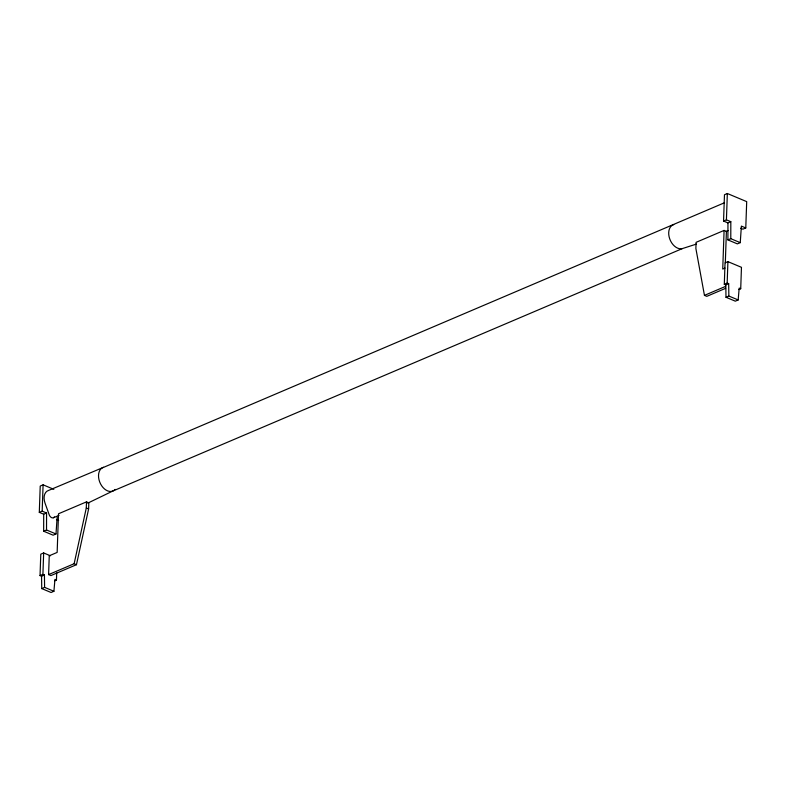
<?xml version="1.0" encoding="UTF-8"?>
<svg xmlns="http://www.w3.org/2000/svg" width="786" height="786" viewBox="0 0 786 786"><rect width="100%" height="100%" fill="white"/><g stroke="black" fill="none" stroke-linecap="round" stroke-linejoin="round"><path stroke-width="1.18" d="M43.662 531.218L43.702 514.211L46.571 512.993L46.531 529.99L43.662 531.218L53.124 535.187L55.993 533.969L57.132 517.424M727.915 239.907L727.954 222.9L730.823 221.681L730.784 238.679L727.915 239.907L737.376 243.876L740.255 242.648L741.385 226.103L745.776 227.95L746.7 201.629L727.345 193.513L724.476 194.731L723.552 221.053L727.954 222.9M43.702 514.211L39.3 512.364L40.224 486.053L43.092 484.824L53.841 489.334M39.3 512.364L42.169 511.146L43.092 484.824M56.7 572.906L56.454 580.048L54.941 579.41L53.92 591.269L44.605 587.358L44.429 574.998L41.56 576.226L40.037 575.588L40.784 554.169L43.662 552.951L50.432 555.79M40.037 575.588L42.906 574.36L43.662 552.951M48.594 574.605L49.253 555.781L57.152 552.42L58.498 513.779L86.499 501.861L88.828 502.834L88.612 508.955L76.448 564.712L50.913 575.578L48.594 574.605L74.13 563.729L76.448 564.712M74.13 563.729L86.293 507.982L86.499 501.861M725.311 262.789L726.411 231.389L724.093 230.416L722.737 269.058L724.997 268.095M723.552 221.053L726.421 219.834L727.345 193.513M740.717 288.737L739.194 288.098L738.172 299.947L728.858 296.047L728.681 283.687L725.812 284.905L724.299 284.277L725.046 262.868L727.915 261.64L741.463 267.319L740.717 288.737L738.801 289.553M724.299 284.277L727.168 283.048L727.915 261.64M103.634 467.336L724.456 202.768M724.093 230.416L696.091 242.334L695.875 248.464L704.452 295.379L706.771 296.351L725.645 288.324M696.308 244.122L682.386 248.573L112.29 491.279L87.747 503.138M53.497 517.719L59.029 515.37M726.136 231.428L728.347 230.485M745.776 227.95L742.908 229.178L740.707 228.254M704.452 295.379L725.537 286.399M54.539 580.864L56.454 580.048M41.56 576.226L41.737 588.576L44.605 587.358M725.812 284.905L725.989 297.265L728.858 296.047M53.92 591.269L51.051 592.487L41.737 588.576M738.172 299.947L735.303 301.176L725.989 297.265M726.421 219.834L730.823 221.681M730.784 238.679L740.255 242.648M727.168 283.048L728.681 283.687M86.293 507.982L88.612 508.955M42.169 511.146L46.571 512.993M56.454 519.566L58.655 520.489M46.531 529.99L55.993 533.969M42.906 574.36L44.429 574.998M115.061 489.413A12.753 8.597 66.9 0 1 100.588 483.96A12.753 8.597 66.9 0 1 103.556 467.297L48.516 490.464A11.201 7.546 66.9 0 0 44.998 503.03L49.194 514.751A4.068 2.741 66.9 0 0 51.719 517.689A4.068 2.741 66.9 0 0 54.372 516.923M682.386 248.573A12.753 8.597 66.9 0 1 669.76 238.983A12.753 8.597 66.9 0 1 673.73 224.619"/></g></svg>
